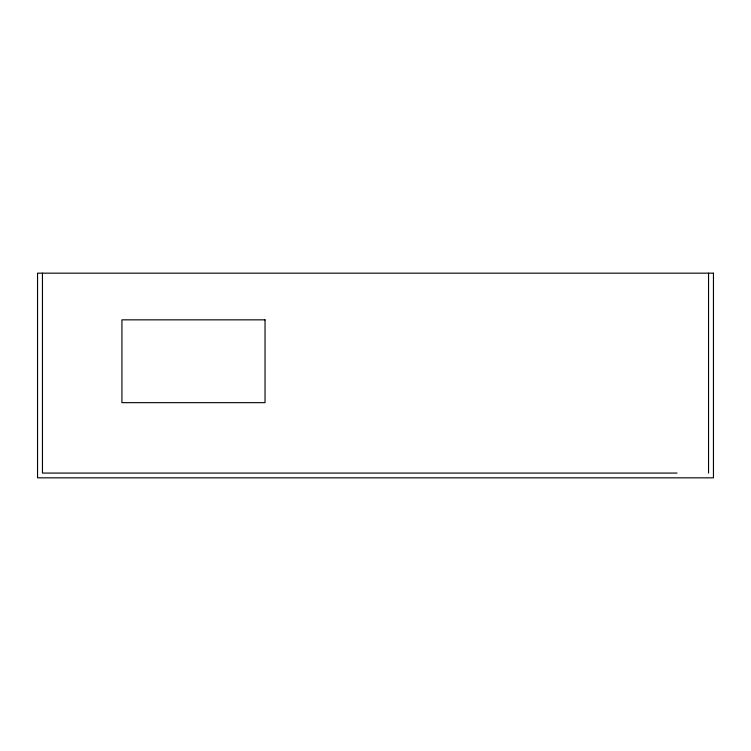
<?xml version="1.0" encoding="UTF-8"?>
<svg xmlns="http://www.w3.org/2000/svg" width="751" height="751" viewBox="0 0 751 751"><rect width="100%" height="100%" fill="white"/><g stroke="black" fill="none" stroke-linecap="round" stroke-linejoin="round"><path stroke-width="1.13" d="M676.989 473.074L42.45 473.074L42.45 273.167M708.55 273.167L708.55 473.074M713.45 273.167L37.55 273.167L37.55 477.833L713.45 477.833L713.45 273.167M265.037 319.842L121.925 319.842L121.925 402.658L265.037 402.658L265.037 319.842"/></g></svg>
